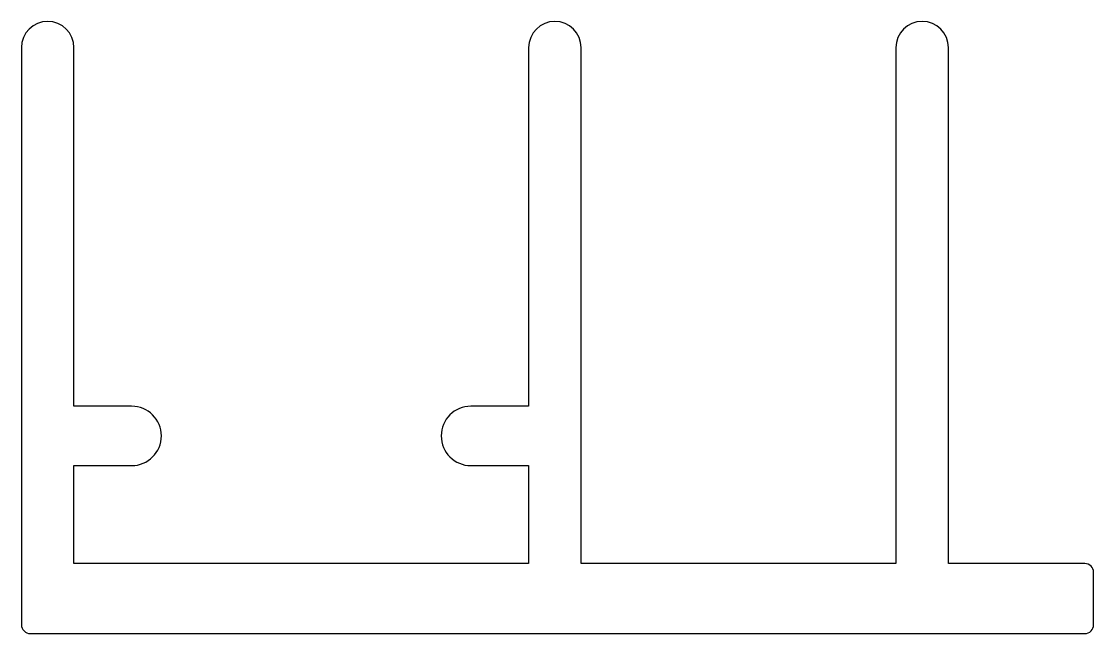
# Model space of a CAD drawing. Extents: x 269.4 to 300.1, y 304.2 to 321.7.
import ezdxf

# ---------------------------------------------------------------- set-up
doc = ezdxf.new("R2010")
doc.units = 0
doc.layers.get('0').update_dxf_attribs({"linetype": 'CONTINUOUS'})

msp = doc.modelspace()

# ---------------------------------------------------------------- linework, layer by layer
at = {"color": 0}
msp.add_lwpolyline([(272.571, 308.962, 1), (272.571, 310.662), (270.921, 310.662), (270.921, 320.912, 1), (269.421, 320.912), (269.421, 304.412, 0.414214), (269.671, 304.162), (299.821, 304.162, 0.414214), (300.071, 304.412), (300.071, 305.912, 0.414214), (299.821, 306.162), (295.921, 306.162), (295.921, 320.912, 1), (294.421, 320.912), (294.421, 306.162), (285.421, 306.162), (285.421, 320.912, 1), (283.921, 320.912), (283.921, 310.662), (282.271, 310.662, 1), (282.271, 308.962), (283.921, 308.962), (283.921, 306.162), (270.921, 306.162), (270.921, 308.962)], format="xyb", close=True, dxfattribs=at)

doc.saveas('drawing.dxf')
